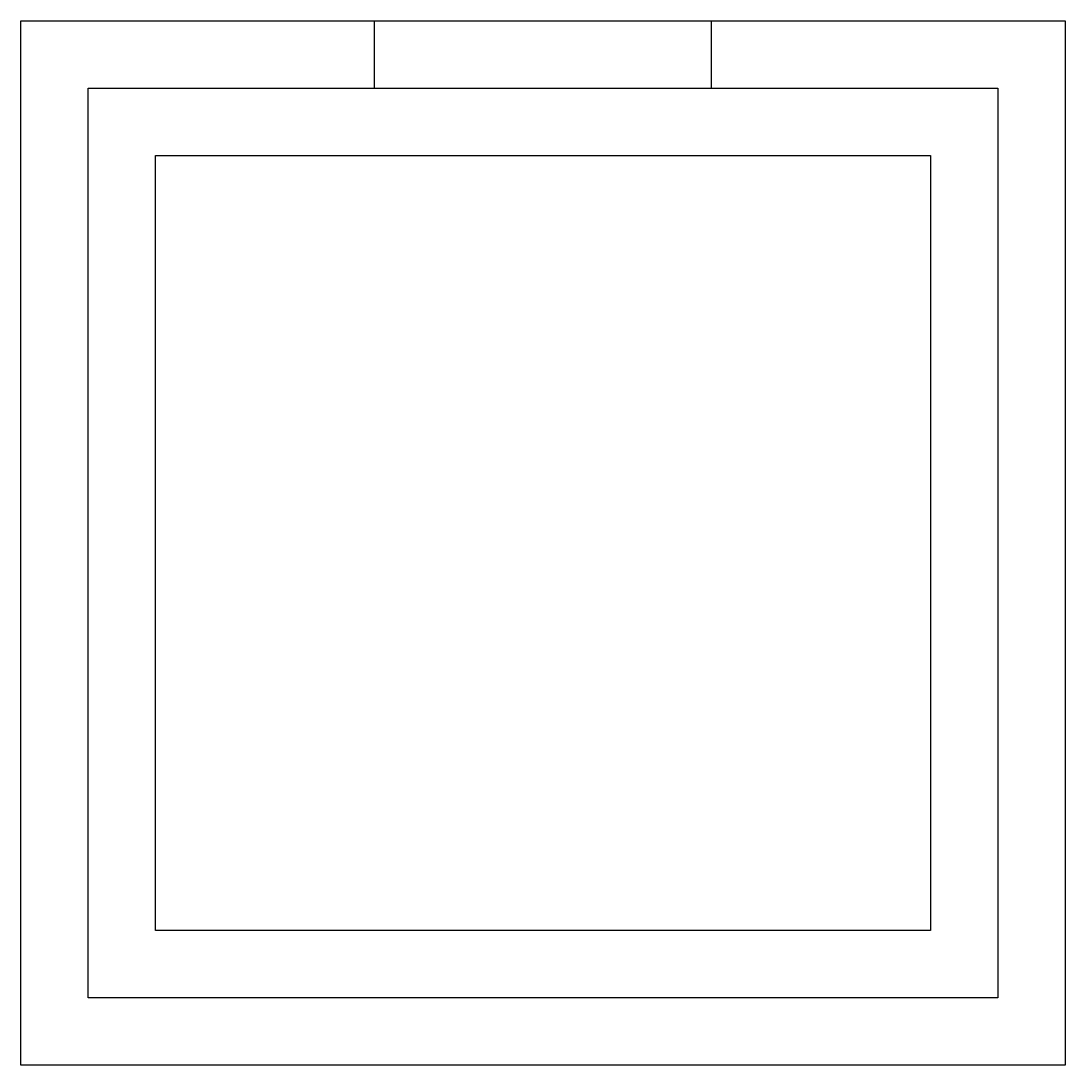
# Model space of a CAD drawing. Header units: millimetres. Extents: x 29.4 to 60.4, y 34.2 to 65.2.
import ezdxf

# ---------------------------------------------------------------- set-up
doc = ezdxf.new("R2010")
doc.units = ezdxf.units.MM

msp = doc.modelspace()

# ---------------------------------------------------------------- linework, layer by layer
for p, q in [((39.907, 63.172), (39.907, 65.172)), ((49.907, 63.172), (49.907, 65.172))]:
    msp.add_line(p, q)
for points in [[(29.407, 34.172), (29.407, 65.172), (60.407, 65.172), (60.407, 34.172)], [(31.407, 36.172), (31.407, 63.172), (58.407, 63.172), (58.407, 36.172)], [(33.407, 38.172), (33.407, 61.172), (56.407, 61.172), (56.407, 38.172)]]:
    msp.add_lwpolyline(points, close=True)

doc.saveas('drawing.dxf')
